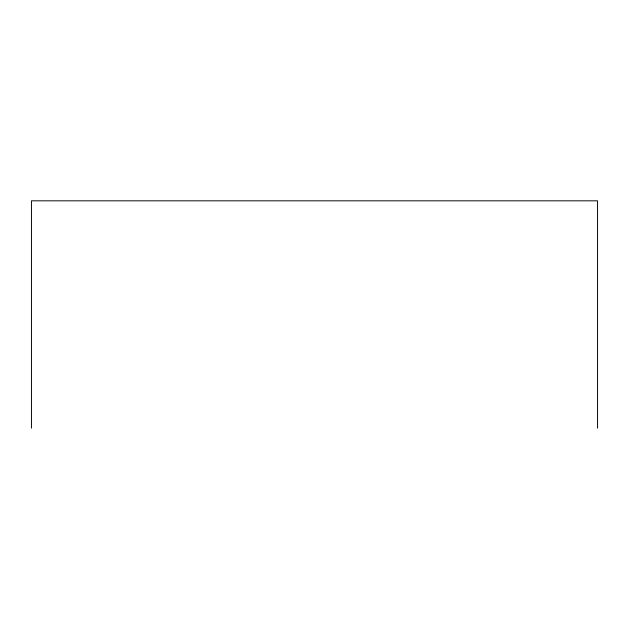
<?xml version="1.0" encoding="UTF-8"?>
<svg xmlns="http://www.w3.org/2000/svg" width="629" height="629" viewBox="0 0 629 629"><rect width="100%" height="100%" fill="white"/><g stroke="black" fill="none" stroke-linecap="round" stroke-linejoin="round"><path stroke-width="0.94" d="M597.55 428.176L597.55 200.824L31.45 200.824L31.45 428.176"/></g></svg>
